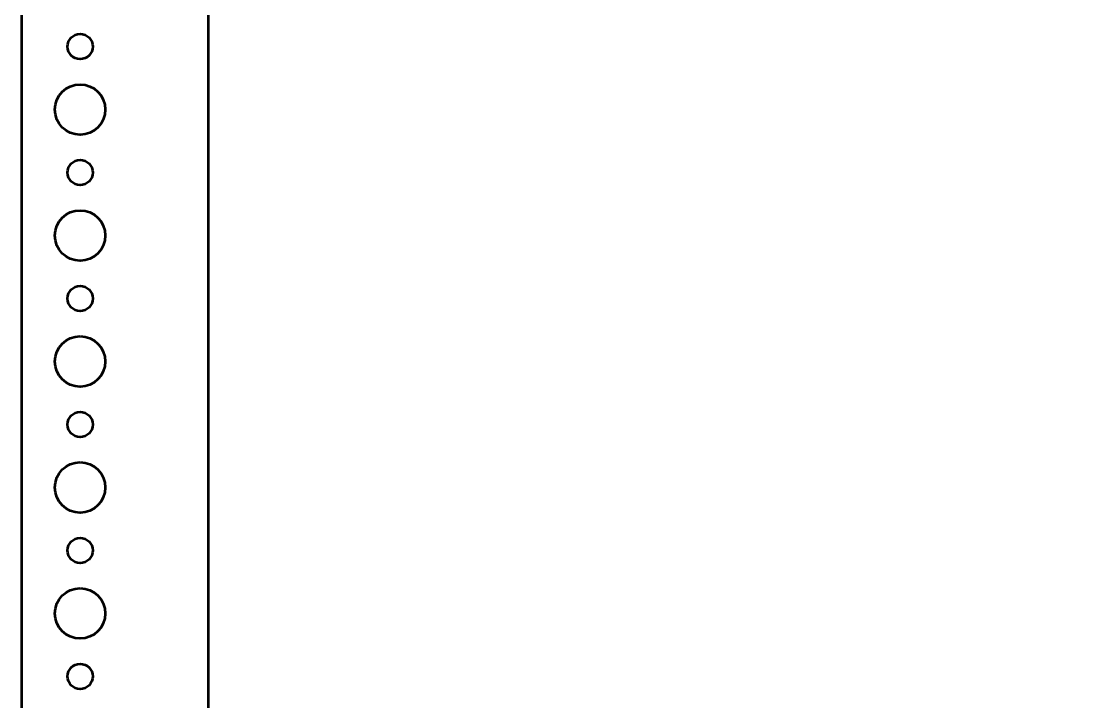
# Model space of a CAD drawing. Header units: centimetres. Extents: x -12.7 to 12.7, y -16.4 to 16.4.
# Drawn here: x -12.7 to 0.03, y -7.8 to 0.3 of the extents above; entities that cross this region are included whole.
import ezdxf

# ---------------------------------------------------------------- set-up
doc = ezdxf.new("R2010")
doc.units = ezdxf.units.CM
doc.header["$MEASUREMENT"] = 0
doc.layers.add('Layer 1', color=7, linetype='Continuous')

msp = doc.modelspace()

# ---------------------------------------------------------------- linework, layer by layer
at = {"layer": 'Layer 1', "color": 4, "lineweight": 53}
msp.add_lwpolyline([(-10.47354, -15.7323), (10.52646, -15.7323), (10.52646, 13.9677), (-10.47354, 13.9677), (-10.47354, -15.7323)], close=True, dxfattribs=at)
at = {"layer": 'Layer 1', "lineweight": 53}
for centre, major_axis in [((-12, 0), (0, 0.15)), ((-11.99999, -0.75001), (0, 0.30001)), ((-12, -1.5), (0, 0.15)), ((-11.99999, -2.25001), (0, 0.30001)), ((-12, -3), (0, 0.15)), ((-11.99999, -3.75001), (0, 0.30001)), ((-12, -4.5), (0, 0.15)), ((-11.99999, -5.25001), (0, 0.30001)), ((-12, -6), (0, 0.15)), ((-11.99999, -6.75001), (0, 0.30001)), ((-12, -7.5), (0, 0.15))]:
    msp.add_ellipse(centre, major_axis=major_axis, ratio=1, dxfattribs=at)
msp.add_open_spline([(-12.7, -15.95), (-12.7, -15.95), (-12.7, 15.95), (-12.7, 15.95), (-12.7, 15.95), (-12.7, 16.22614), (-12.47614, 16.45), (-12.2, 16.45), (-12.2, 16.45), (-12.2, 16.45), (12.2, 16.45), (12.2, 16.45), (12.2, 16.45), (12.47614, 16.45), (12.7, 16.22614), (12.7, 15.95), (12.7, 15.95), (12.7, 15.95), (12.7, -15.95), (12.7, -15.95), (12.7, -15.95), (12.7, -16.22614), (12.47614, -16.45), (12.2, -16.45), (12.2, -16.45), (12.2, -16.45), (-12.2, -16.45), (-12.2, -16.45), (-12.2, -16.45), (-12.47614, -16.45), (-12.7, -16.22614), (-12.7, -15.95)], degree=3, knots=[0, 0, 0, 0, 0.11111111, 0.11111111, 0.11111111, 0.11111111, 0.22222222, 0.22222222, 0.22222222, 0.22222222, 0.33333333, 0.33333333, 0.33333333, 0.33333333, 0.44444444, 0.44444444, 0.44444444, 0.44444444, 0.55555556, 0.55555556, 0.55555556, 0.55555556, 0.66666667, 0.66666667, 0.66666667, 0.66666667, 0.77777778, 0.77777778, 0.77777778, 0.77777778, 1, 1, 1, 1], dxfattribs=at)

doc.saveas('drawing.dxf')
